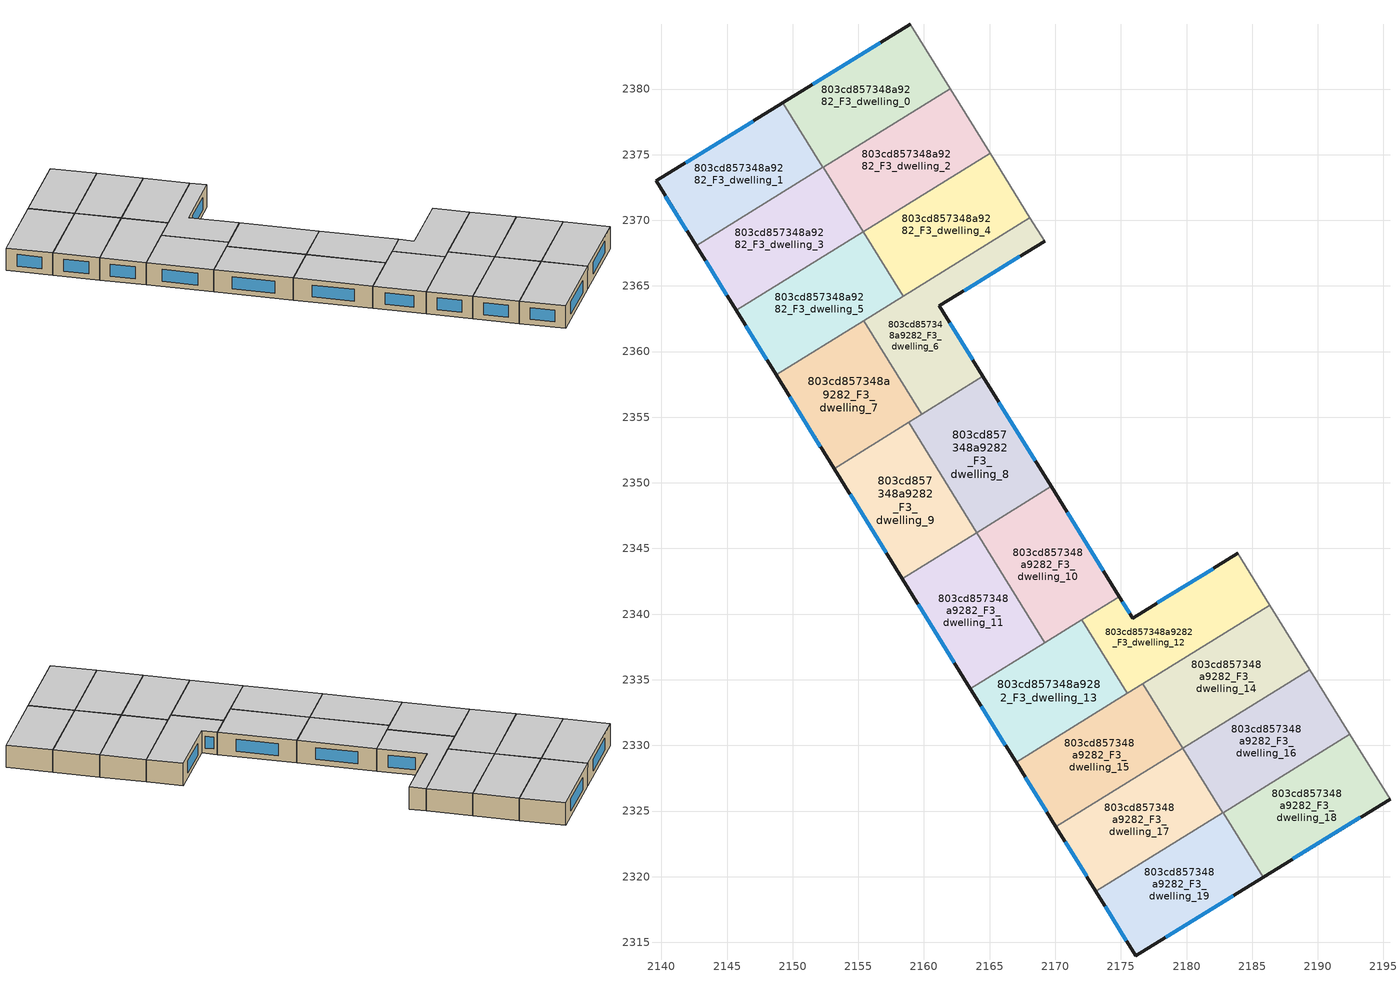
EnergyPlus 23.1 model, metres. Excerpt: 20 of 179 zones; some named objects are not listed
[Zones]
803cd857348a9282_F3_dwelling_0
 floor to 803cd857348a9282_F2_dwelling_0 (EU_floor_Construction): 2158.96,2384.92 2161.99,2380.03 2152.29,2374.03 2149.24,2378.95 z9
 wall outside (EU_wall_Construction): 2158.96,2384.92 2149.24,2378.95 z9:12
 wall adiabatic (EU_wall_Construction): 2161.99,2380.03 2158.96,2384.92 z9:12
 wall to 803cd857348a9282_F3_dwelling_1 (EU_wall_Construction): 2149.24,2378.95 2152.29,2374.03 z9:12
 wall to 803cd857348a9282_F3_dwelling_2 (EU_wall_Construction): 2152.32,2374.04 2161.99,2380.03 z9:12
 wall to 803cd857348a9282_F3_dwelling_3 (EU_wall_Construction): 2152.29,2374.03 2152.32,2374.04 z9:12
 window (EU_Window_Construction): 2156.68,2383.52 2151.53,2380.35 z9.7:11.3
 ceiling to 803cd857348a9282_F4_dwelling_0 (EU_floor_Construction): 2161.99,2380.03 2158.96,2384.92 2149.24,2378.95 2152.29,2374.03 z12
803cd857348a9282_F3_dwelling_1
 floor to 803cd857348a9282_F2_dwelling_1 (EU_floor_Construction): 2149.24,2378.95 2152.29,2374.03 2142.65,2368.06 2139.59,2373 z9
 wall outside (EU_wall_Construction): 2149.24,2378.95 2139.59,2373 2142.65,2368.06 z9:12
 wall to 803cd857348a9282_F3_dwelling_3 (EU_wall_Construction): 2142.65,2368.06 2152.29,2374.03 z9:12
 window (EU_Window_Construction): 2146.98,2377.55 2141.85,2374.4 / 2140.31,2371.84 2141.93,2369.22 z9.7:11.3
 ceiling to 803cd857348a9282_F4_dwelling_1 (EU_floor_Construction): 2152.29,2374.03 2149.24,2378.95 2139.59,2373 2142.65,2368.06 z12
803cd857348a9282_F3_dwelling_10
 floor to 803cd857348a9282_F2_dwelling_10 (EU_floor_Construction): 2169.69,2349.72 2174.88,2341.34 2169.21,2337.83 2164.02,2346.21 z9
 wall outside (EU_wall_Construction): 2174.88,2341.34 2169.69,2349.72 z9:12
 wall to 803cd857348a9282_F3_dwelling_11 (EU_wall_Construction): 2164.02,2346.21 2169.21,2337.83 z9:12
 wall to 803cd857348a9282_F3_dwelling_12 (EU_wall_Construction): 2172.03,2339.57 2174.88,2341.34 z9:12
 wall to 803cd857348a9282_F3_dwelling_8 (EU_wall_Construction): 2169.69,2349.72 2164.02,2346.21 z9:12
 wall to 803cd857348a9282_F3_dwelling_13 (EU_wall_Construction): 2169.21,2337.83 2172.03,2339.57 z9:12
 window (EU_Window_Construction): 2173.66,2343.31 2170.91,2347.75 z9.7:11.3
 ceiling to 803cd857348a9282_F4_dwelling_10 (EU_floor_Construction): 2174.88,2341.34 2169.69,2349.72 2164.02,2346.21 2169.21,2337.83 z12
803cd857348a9282_F3_dwelling_11
 floor to 803cd857348a9282_F2_dwelling_11 (EU_floor_Construction): 2164.02,2346.21 2169.21,2337.83 2163.54,2334.32 2158.35,2342.7 z9
 wall outside (EU_wall_Construction): 2158.35,2342.7 2163.54,2334.32 z9:12
 wall to 803cd857348a9282_F3_dwelling_9 (EU_wall_Construction): 2164.02,2346.21 2158.35,2342.7 z9:12
 wall to 803cd857348a9282_F3_dwelling_13 (EU_wall_Construction): 2163.54,2334.32 2169.21,2337.83 z9:12
 window (EU_Window_Construction): 2159.57,2340.73 2162.32,2336.28 z9.7:11.3
 ceiling to 803cd857348a9282_F4_dwelling_11 (EU_floor_Construction): 2169.21,2337.83 2164.02,2346.21 2158.35,2342.7 2163.54,2334.32 z12
803cd857348a9282_F3_dwelling_12
 floor to 803cd857348a9282_F2_dwelling_12 (EU_floor_Construction): 2183.92,2344.62 2186.35,2340.69 2175.5,2333.96 2172.03,2339.57 2174.88,2341.34 2175.9,2339.69 z9
 wall outside (EU_wall_Construction): 2183.92,2344.62 2175.9,2339.69 2174.88,2341.34 z9:12
 wall adiabatic (EU_wall_Construction): 2186.35,2340.69 2183.92,2344.62 z9:12
 wall to 803cd857348a9282_F3_dwelling_13 (EU_wall_Construction): 2172.03,2339.57 2175.5,2333.96 z9:12
 wall to 803cd857348a9282_F3_dwelling_14 (EU_wall_Construction): 2176.68,2334.7 2186.35,2340.69 z9:12
 wall to 803cd857348a9282_F3_dwelling_15 (EU_wall_Construction): 2175.5,2333.96 2176.68,2334.7 z9:12
 window (EU_Window_Construction): 2182.03,2343.46 2177.78,2340.85 / 2175.66,2340.08 2175.12,2340.95 z9.7:11.3
 ceiling to 803cd857348a9282_F4_dwelling_12 (EU_floor_Construction): 2186.35,2340.69 2183.92,2344.62 2175.9,2339.69 2174.88,2341.34 2172.03,2339.57 2175.5,2333.96 z12
803cd857348a9282_F3_dwelling_13
 floor to 803cd857348a9282_F2_dwelling_13 (EU_floor_Construction): 2172.03,2339.57 2175.5,2333.96 2167.01,2328.71 2163.54,2334.32 z9
 wall outside (EU_wall_Construction): 2163.54,2334.32 2167.01,2328.71 z9:12
 wall to 803cd857348a9282_F3_dwelling_15 (EU_wall_Construction): 2167.01,2328.71 2175.5,2333.96 z9:12
 window (EU_Window_Construction): 2164.36,2333 2166.2,2330.03 z9.7:11.3
 ceiling to 803cd857348a9282_F4_dwelling_13 (EU_floor_Construction): 2175.5,2333.96 2172.03,2339.57 2163.54,2334.32 2167.01,2328.71 z12
803cd857348a9282_F3_dwelling_14
 floor to 803cd857348a9282_F2_dwelling_14 (EU_floor_Construction): 2186.35,2340.69 2189.4,2335.77 2179.73,2329.78 2176.68,2334.7 z9
 wall to 803cd857348a9282_F3_dwelling_15 (EU_wall_Construction): 2176.68,2334.7 2179.73,2329.78 z9:12
 wall adiabatic (EU_wall_Construction): 2189.4,2335.77 2186.35,2340.69 z9:12
 wall to 803cd857348a9282_F3_dwelling_16 (EU_wall_Construction): 2179.73,2329.78 2189.4,2335.77 z9:12
 ceiling to 803cd857348a9282_F4_dwelling_14 (EU_floor_Construction): 2189.4,2335.77 2186.35,2340.69 2176.68,2334.7 2179.73,2329.78 z12
803cd857348a9282_F3_dwelling_15
 floor to 803cd857348a9282_F2_dwelling_15 (EU_floor_Construction): 2176.68,2334.7 2179.73,2329.78 2170.06,2323.79 2167.01,2328.71 z9
 wall outside (EU_wall_Construction): 2167.01,2328.71 2170.06,2323.79 z9:12
 wall to 803cd857348a9282_F3_dwelling_17 (EU_wall_Construction): 2170.06,2323.79 2179.73,2329.78 z9:12
 window (EU_Window_Construction): 2167.73,2327.56 2169.34,2324.95 z9.7:11.3
 ceiling to 803cd857348a9282_F4_dwelling_15 (EU_floor_Construction): 2179.73,2329.78 2176.68,2334.7 2167.01,2328.71 2170.06,2323.79 z12
803cd857348a9282_F3_dwelling_16
 floor to 803cd857348a9282_F2_dwelling_16 (EU_floor_Construction): 2189.4,2335.77 2192.44,2330.85 2182.77,2324.86 2179.72,2329.78 z9
 wall to 803cd857348a9282_F3_dwelling_17 (EU_wall_Construction): 2179.72,2329.78 2182.77,2324.86 z9:12
 wall adiabatic (EU_wall_Construction): 2192.44,2330.85 2189.4,2335.77 z9:12
 wall to 803cd857348a9282_F3_dwelling_18 (EU_wall_Construction): 2182.8,2324.88 2192.44,2330.85 z9:12
 wall to 803cd857348a9282_F3_dwelling_19 (EU_wall_Construction): 2182.77,2324.86 2182.8,2324.88 z9:12
 ceiling to 803cd857348a9282_F4_dwelling_16 (EU_floor_Construction): 2192.44,2330.85 2189.4,2335.77 2179.72,2329.78 2182.77,2324.86 z12
803cd857348a9282_F3_dwelling_17
 floor to 803cd857348a9282_F2_dwelling_17 (EU_floor_Construction): 2179.72,2329.78 2182.77,2324.86 2173.1,2318.88 2170.06,2323.79 z9
 wall outside (EU_wall_Construction): 2170.06,2323.79 2173.1,2318.88 z9:12
 wall to 803cd857348a9282_F3_dwelling_19 (EU_wall_Construction): 2173.1,2318.88 2182.77,2324.86 z9:12
 window (EU_Window_Construction): 2170.77,2322.64 2172.39,2320.03 z9.7:11.3
 ceiling to 803cd857348a9282_F4_dwelling_17 (EU_floor_Construction): 2182.77,2324.86 2179.72,2329.78 2170.06,2323.79 2173.1,2318.88 z12
803cd857348a9282_F3_dwelling_18
 floor to 803cd857348a9282_F2_dwelling_18 (EU_floor_Construction): 2192.44,2330.85 2195.5,2325.91 2185.84,2319.96 2182.8,2324.88 z9
 wall outside (EU_wall_Construction): 2185.84,2319.96 2195.5,2325.91 z9:12
 wall to 803cd857348a9282_F3_dwelling_19 (EU_wall_Construction): 2182.8,2324.88 2185.84,2319.96 z9:12
 wall adiabatic (EU_wall_Construction): 2195.5,2325.91 2192.44,2330.85 z9:12
 window (EU_Window_Construction): 2188.11,2321.36 2193.23,2324.51 z9.7:11.3
 ceiling to 803cd857348a9282_F4_dwelling_18 (EU_floor_Construction): 2195.5,2325.91 2192.44,2330.85 2182.8,2324.88 2185.84,2319.96 z12
803cd857348a9282_F3_dwelling_19
 floor to 803cd857348a9282_F2_dwelling_19 (EU_floor_Construction): 2182.8,2324.88 2185.84,2319.96 2176.13,2313.99 2173.1,2318.88 z9
 wall outside (EU_wall_Construction): 2173.1,2318.88 2176.13,2313.99 2185.84,2319.96 z9:12
 window (EU_Window_Construction): 2178.41,2315.39 2183.56,2318.56 / 2173.81,2317.73 2175.42,2315.13 z9.7:11.3
 ceiling to 803cd857348a9282_F4_dwelling_19 (EU_floor_Construction): 2185.84,2319.96 2182.8,2324.88 2173.1,2318.88 2176.13,2313.99 z12
803cd857348a9282_F3_dwelling_2
 floor to 803cd857348a9282_F2_dwelling_2 (EU_floor_Construction): 2161.99,2380.03 2165.03,2375.11 2155.36,2369.13 2152.32,2374.04 z9
 wall adiabatic (EU_wall_Construction): 2165.03,2375.11 2161.99,2380.03 z9:12
 wall to 803cd857348a9282_F3_dwelling_4 (EU_wall_Construction): 2155.36,2369.13 2165.03,2375.11 z9:12
 wall to 803cd857348a9282_F3_dwelling_3 (EU_wall_Construction): 2152.32,2374.04 2155.36,2369.13 z9:12
 ceiling to 803cd857348a9282_F4_dwelling_2 (EU_floor_Construction): 2165.03,2375.11 2161.99,2380.03 2152.32,2374.04 2155.36,2369.13 z12
803cd857348a9282_F3_dwelling_3
 floor to 803cd857348a9282_F2_dwelling_3 (EU_floor_Construction): 2152.32,2374.04 2155.36,2369.13 2145.69,2363.14 2142.65,2368.06 z9
 wall outside (EU_wall_Construction): 2142.65,2368.06 2145.69,2363.14 z9:12
 wall to 803cd857348a9282_F3_dwelling_5 (EU_wall_Construction): 2145.69,2363.14 2155.36,2369.13 z9:12
 window (EU_Window_Construction): 2143.36,2366.9 2144.98,2364.29 z9.7:11.3
 ceiling to 803cd857348a9282_F4_dwelling_3 (EU_floor_Construction): 2155.36,2369.13 2152.32,2374.04 2142.65,2368.06 2145.69,2363.14 z12
803cd857348a9282_F3_dwelling_4
 floor to 803cd857348a9282_F2_dwelling_4 (EU_floor_Construction): 2165.03,2375.11 2168.08,2370.2 2158.41,2364.21 2155.36,2369.13 z9
 wall adiabatic (EU_wall_Construction): 2168.08,2370.2 2165.03,2375.11 z9:12
 wall to 803cd857348a9282_F3_dwelling_5 (EU_wall_Construction): 2155.36,2369.13 2158.41,2364.21 z9:12
 wall to 803cd857348a9282_F3_dwelling_6 (EU_wall_Construction): 2158.41,2364.21 2168.08,2370.2 z9:12
 ceiling to 803cd857348a9282_F4_dwelling_4 (EU_floor_Construction): 2168.08,2370.2 2165.03,2375.11 2155.36,2369.13 2158.41,2364.21 z12
803cd857348a9282_F3_dwelling_5
 floor to 803cd857348a9282_F2_dwelling_5 (EU_floor_Construction): 2155.36,2369.13 2158.41,2364.21 2148.74,2358.22 2145.69,2363.14 z9
 wall outside (EU_wall_Construction): 2145.69,2363.14 2148.74,2358.22 z9:12
 wall to 803cd857348a9282_F3_dwelling_7 (EU_wall_Construction): 2148.74,2358.22 2155.41,2362.35 z9:12
 wall to 803cd857348a9282_F3_dwelling_6 (EU_wall_Construction): 2155.41,2362.35 2158.41,2364.21 z9:12
 window (EU_Window_Construction): 2146.41,2361.99 2148.02,2359.38 z9.7:11.3
 ceiling to 803cd857348a9282_F4_dwelling_5 (EU_floor_Construction): 2158.41,2364.21 2155.36,2369.13 2145.69,2363.14 2148.74,2358.22 z12
803cd857348a9282_F3_dwelling_6
 floor to 803cd857348a9282_F2_dwelling_6 (EU_floor_Construction): 2168.08,2370.2 2169.19,2368.4 2161.17,2363.47 2164.49,2358.11 2159.82,2355.22 2155.41,2362.35 z9
 wall outside (EU_wall_Construction): 2164.49,2358.11 2161.17,2363.47 2169.19,2368.4 z9:12
 wall to 803cd857348a9282_F3_dwelling_7 (EU_wall_Construction): 2155.41,2362.35 2159.82,2355.22 z9:12
 wall adiabatic (EU_wall_Construction): 2169.19,2368.4 2168.08,2370.2 z9:12
 wall to 803cd857348a9282_F3_dwelling_8 (EU_wall_Construction): 2159.82,2355.22 2164.49,2358.11 z9:12
 window (EU_Window_Construction): 2163.05,2364.63 2167.31,2367.24 / 2163.71,2359.37 2161.95,2362.21 z9.7:11.3
 ceiling to 803cd857348a9282_F4_dwelling_6 (EU_floor_Construction): 2164.49,2358.11 2161.17,2363.47 2169.19,2368.4 2168.08,2370.2 2155.41,2362.35 2159.82,2355.22 z12
803cd857348a9282_F3_dwelling_7
 floor to 803cd857348a9282_F2_dwelling_7 (EU_floor_Construction): 2155.41,2362.35 2159.82,2355.22 2153.15,2351.09 2148.74,2358.22 z9
 wall outside (EU_wall_Construction): 2148.74,2358.22 2153.15,2351.09 z9:12
 wall to 803cd857348a9282_F3_dwelling_9 (EU_wall_Construction): 2153.15,2351.09 2158.82,2354.6 z9:12
 wall to 803cd857348a9282_F3_dwelling_8 (EU_wall_Construction): 2158.82,2354.6 2159.82,2355.22 z9:12
 window (EU_Window_Construction): 2149.77,2356.55 2152.12,2352.77 z9.7:11.3
 ceiling to 803cd857348a9282_F4_dwelling_7 (EU_floor_Construction): 2159.82,2355.22 2155.41,2362.35 2148.74,2358.22 2153.15,2351.09 z12
803cd857348a9282_F3_dwelling_8
 floor to 803cd857348a9282_F2_dwelling_8 (EU_floor_Construction): 2164.49,2358.11 2169.69,2349.72 2164.02,2346.21 2158.82,2354.6 z9
 wall outside (EU_wall_Construction): 2169.69,2349.72 2164.49,2358.11 z9:12
 wall to 803cd857348a9282_F3_dwelling_9 (EU_wall_Construction): 2158.82,2354.6 2164.02,2346.21 z9:12
 window (EU_Window_Construction): 2168.47,2351.69 2165.71,2356.14 z9.7:11.3
 ceiling to 803cd857348a9282_F4_dwelling_8 (EU_floor_Construction): 2169.69,2349.72 2164.49,2358.11 2158.82,2354.6 2164.02,2346.21 z12
803cd857348a9282_F3_dwelling_9
 floor to 803cd857348a9282_F2_dwelling_9 (EU_floor_Construction): 2158.82,2354.6 2164.02,2346.21 2158.35,2342.7 2153.15,2351.09 z9
 wall outside (EU_wall_Construction): 2153.15,2351.09 2158.35,2342.7 z9:12
 window (EU_Window_Construction): 2154.37,2349.12 2157.13,2344.67 z9.7:11.3
 ceiling to 803cd857348a9282_F4_dwelling_9 (EU_floor_Construction): 2164.02,2346.21 2158.82,2354.6 2153.15,2351.09 2158.35,2342.7 z12
[Building]
EU S2 Campaign: North Axis=0; Terrain=City; Solar Distribution=FullExterior
[Site:Location]
Budapest.Ferenc.Liszt.Intl.AP: Latitude=47.437; Longitude=19.256; Time Zone=1; Elevation=185
[SizingPeriod:WeatherFileDays]
AnnualSizingPeriod: Begin Month=1; Begin Day of Month=1; End Month=12; End Day of Month=31; Day of Week for Start Day=Monday; Use Weather File Daylight Saving Period=No; Use Weather File Rain and Snow Indicators=No
[MATERIAL]
EU_InternalMass_Material: Roughness=MediumRough; Thickness=0.1; Conductivity=1; Density=1800; Specific Heat=900; Thermal Absorptance=0.9; Solar Absorptance=0.7; Visible Absorptance=0.7
[MATERIAL:NOMASS] Roughness=MediumRough; Thermal Absorptance=0.9; Solar Absorptance=0.7; Visible Absorptance=0.7
Name | Thermal Resistance
EU_wall_NoMass | 0.832559
EU_floor_NoMass | 0.872794
[WINDOWMATERIAL:SIMPLEGLAZINGSYSTEM]
EU_Window_SimpleGlazing: UFactor=2.79869; Solar Heat Gain Coefficient=0.75; Visible Transmittance=0.75
[CONSTRUCTION]
EU_wall_Construction: EU_wall_NoMass
EU_floor_Construction: EU_floor_NoMass
EU_Window_Construction: EU_Window_SimpleGlazing
EU_InternalMass_Construction: EU_InternalMass_Material
[ZONE] Type=1; Multiplier=1; Ceiling Height=autocalculate; Floor Area=autocalculate; Part of Total Floor Area=Yes
Name | Volume
803cd857348a9282_F3_dwelling_0 | 197.353
803cd857348a9282_F3_dwelling_1 | 197.357
803cd857348a9282_F3_dwelling_10 | 197.372
803cd857348a9282_F3_dwelling_11 | 197.329
803cd857348a9282_F3_dwelling_12 | 197.355
803cd857348a9282_F3_dwelling_13 | 197.344
803cd857348a9282_F3_dwelling_14; 803cd857348a9282_F3_dwelling_2 | 197.336
803cd857348a9282_F3_dwelling_15 | 197.333
803cd857348a9282_F3_dwelling_16 | 197.364
803cd857348a9282_F3_dwelling_17; 803cd857348a9282_F3_dwelling_8 | 197.365
803cd857348a9282_F3_dwelling_18 | 197.339
803cd857348a9282_F3_dwelling_19; 803cd857348a9282_F3_dwelling_7 | 197.354
803cd857348a9282_F3_dwelling_3 | 197.318
803cd857348a9282_F3_dwelling_4; 803cd857348a9282_F3_dwelling_5 | 197.348
803cd857348a9282_F3_dwelling_6 | 197.342
803cd857348a9282_F3_dwelling_9 | 197.322
[INTERNALMASS] Construction=EU_InternalMass_Construction
Name | Zone or ZoneList | Surface Area
803cd857348a9282_F3_dwelling_0_EU_InternalMass | 803cd857348a9282_F3_dwelling_0 | 65.7836
803cd857348a9282_F3_dwelling_1_EU_InternalMass | 803cd857348a9282_F3_dwelling_1 | 65.7851
803cd857348a9282_F3_dwelling_2_EU_InternalMass | 803cd857348a9282_F3_dwelling_2 | 65.7787
803cd857348a9282_F3_dwelling_3_EU_InternalMass | 803cd857348a9282_F3_dwelling_3 | 65.7709
803cd857348a9282_F3_dwelling_4_EU_InternalMass | 803cd857348a9282_F3_dwelling_4 | 65.7838
803cd857348a9282_F3_dwelling_5_EU_InternalMass | 803cd857348a9282_F3_dwelling_5 | 65.7813
803cd857348a9282_F3_dwelling_6_EU_InternalMass | 803cd857348a9282_F3_dwelling_6 | 65.7794
803cd857348a9282_F3_dwelling_7_EU_InternalMass | 803cd857348a9282_F3_dwelling_7 | 65.7839
803cd857348a9282_F3_dwelling_8_EU_InternalMass | 803cd857348a9282_F3_dwelling_8 | 65.7864
803cd857348a9282_F3_dwelling_9_EU_InternalMass | 803cd857348a9282_F3_dwelling_9 | 65.7741
803cd857348a9282_F3_dwelling_10_EU_InternalMass | 803cd857348a9282_F3_dwelling_10 | 65.7834
803cd857348a9282_F3_dwelling_11_EU_InternalMass | 803cd857348a9282_F3_dwelling_11 | 65.7769
803cd857348a9282_F3_dwelling_12_EU_InternalMass | 803cd857348a9282_F3_dwelling_12 | 65.786
803cd857348a9282_F3_dwelling_13_EU_InternalMass | 803cd857348a9282_F3_dwelling_13 | 65.7796
803cd857348a9282_F3_dwelling_14_EU_InternalMass | 803cd857348a9282_F3_dwelling_14 | 65.7787
803cd857348a9282_F3_dwelling_15_EU_InternalMass | 803cd857348a9282_F3_dwelling_15 | 65.7773
803cd857348a9282_F3_dwelling_16_EU_InternalMass | 803cd857348a9282_F3_dwelling_16 | 65.7892
803cd857348a9282_F3_dwelling_17_EU_InternalMass | 803cd857348a9282_F3_dwelling_17 | 65.7868
803cd857348a9282_F3_dwelling_18_EU_InternalMass | 803cd857348a9282_F3_dwelling_18 | 65.7796
803cd857348a9282_F3_dwelling_19_EU_InternalMass | 803cd857348a9282_F3_dwelling_19 | 65.7836
[OTHEREQUIPMENT] Fuel Type=Electricity; Design Level Calculation Method=Watts/Area; Power per Zone Floor Area=1; Fraction Latent=0; Fraction Radiant=0; Fraction Lost=0; Carbon Dioxide Generation Rate=0; EndUse Subcategory=EU_Step8_InternalGains
Name | Zone or ZoneList or Space or SpaceList | Schedule
EU_Step8_InternalGain_803cd857348a9282_F3_dwelling_0_f000 | 803cd857348a9282_F3_dwelling_0 | EU_Step8_GainSchedule_803cd857348a9282_F3_dwelling_0_f000
EU_Step8_InternalGain_803cd857348a9282_F3_dwelling_1_f000 | 803cd857348a9282_F3_dwelling_1 | EU_Step8_GainSchedule_803cd857348a9282_F3_dwelling_1_f000
EU_Step8_InternalGain_803cd857348a9282_F3_dwelling_2_f000 | 803cd857348a9282_F3_dwelling_2 | EU_Step8_GainSchedule_803cd857348a9282_F3_dwelling_2_f000
EU_Step8_InternalGain_803cd857348a9282_F3_dwelling_3_f000 | 803cd857348a9282_F3_dwelling_3 | EU_Step8_GainSchedule_803cd857348a9282_F3_dwelling_3_f000
EU_Step8_InternalGain_803cd857348a9282_F3_dwelling_4_f000 | 803cd857348a9282_F3_dwelling_4 | EU_Step8_GainSchedule_803cd857348a9282_F3_dwelling_4_f000
EU_Step8_InternalGain_803cd857348a9282_F3_dwelling_5_f000 | 803cd857348a9282_F3_dwelling_5 | EU_Step8_GainSchedule_803cd857348a9282_F3_dwelling_5_f000
EU_Step8_InternalGain_803cd857348a9282_F3_dwelling_6_f000 | 803cd857348a9282_F3_dwelling_6 | EU_Step8_GainSchedule_803cd857348a9282_F3_dwelling_6_f000
EU_Step8_InternalGain_803cd857348a9282_F3_dwelling_7_f000 | 803cd857348a9282_F3_dwelling_7 | EU_Step8_GainSchedule_803cd857348a9282_F3_dwelling_7_f000
EU_Step8_InternalGain_803cd857348a9282_F3_dwelling_8_f000 | 803cd857348a9282_F3_dwelling_8 | EU_Step8_GainSchedule_803cd857348a9282_F3_dwelling_8_f000
EU_Step8_InternalGain_803cd857348a9282_F3_dwelling_9_f000 | 803cd857348a9282_F3_dwelling_9 | EU_Step8_GainSchedule_803cd857348a9282_F3_dwelling_9_f000
EU_Step8_InternalGain_803cd857348a9282_F3_dwelling_10_f000 | 803cd857348a9282_F3_dwelling_10 | EU_Step8_GainSchedule_803cd857348a9282_F3_dwelling_10_f000
EU_Step8_InternalGain_803cd857348a9282_F3_dwelling_11_f000 | 803cd857348a9282_F3_dwelling_11 | EU_Step8_GainSchedule_803cd857348a9282_F3_dwelling_11_f000
EU_Step8_InternalGain_803cd857348a9282_F3_dwelling_12_f000 | 803cd857348a9282_F3_dwelling_12 | EU_Step8_GainSchedule_803cd857348a9282_F3_dwelling_12_f000
EU_Step8_InternalGain_803cd857348a9282_F3_dwelling_13_f000 | 803cd857348a9282_F3_dwelling_13 | EU_Step8_GainSchedule_803cd857348a9282_F3_dwelling_13_f000
EU_Step8_InternalGain_803cd857348a9282_F3_dwelling_14_f000 | 803cd857348a9282_F3_dwelling_14 | EU_Step8_GainSchedule_803cd857348a9282_F3_dwelling_14_f000
EU_Step8_InternalGain_803cd857348a9282_F3_dwelling_15_f000 | 803cd857348a9282_F3_dwelling_15 | EU_Step8_GainSchedule_803cd857348a9282_F3_dwelling_15_f000
EU_Step8_InternalGain_803cd857348a9282_F3_dwelling_16_f000 | 803cd857348a9282_F3_dwelling_16 | EU_Step8_GainSchedule_803cd857348a9282_F3_dwelling_16_f000
EU_Step8_InternalGain_803cd857348a9282_F3_dwelling_17_f000 | 803cd857348a9282_F3_dwelling_17 | EU_Step8_GainSchedule_803cd857348a9282_F3_dwelling_17_f000
EU_Step8_InternalGain_803cd857348a9282_F3_dwelling_18_f000 | 803cd857348a9282_F3_dwelling_18 | EU_Step8_GainSchedule_803cd857348a9282_F3_dwelling_18_f000
EU_Step8_InternalGain_803cd857348a9282_F3_dwelling_19_f000 | 803cd857348a9282_F3_dwelling_19 | EU_Step8_GainSchedule_803cd857348a9282_F3_dwelling_19_f000
[ZONEVENTILATION:DESIGNFLOWRATE] Schedule=EU_AlwaysOn; Design Flow Rate Calculation Method=AirChanges/Hour; Air Changes per Hour=0.475469; Ventilation Type=Natural; Fan Pressure Rise=0; Fan Total Efficiency=1; Constant Term Coefficient=1; Temperature Term Coefficient=0; Velocity Term Coefficient=0; Velocity Squared Term Coefficient=0; Minimum Indoor Temperature=-100; Maximum Indoor Temperature=100; Delta Temperature=-100; Minimum Outdoor Temperature=-100; Maximum Outdoor Temperature=100; Maximum Wind Speed=40
Name | Zone or ZoneList or Space or SpaceList
EU_ConstantAir_803cd857348a9282_F3_dwelling_0 | 803cd857348a9282_F3_dwelling_0
EU_ConstantAir_803cd857348a9282_F3_dwelling_1 | 803cd857348a9282_F3_dwelling_1
EU_ConstantAir_803cd857348a9282_F3_dwelling_2 | 803cd857348a9282_F3_dwelling_2
EU_ConstantAir_803cd857348a9282_F3_dwelling_3 | 803cd857348a9282_F3_dwelling_3
EU_ConstantAir_803cd857348a9282_F3_dwelling_4 | 803cd857348a9282_F3_dwelling_4
EU_ConstantAir_803cd857348a9282_F3_dwelling_5 | 803cd857348a9282_F3_dwelling_5
EU_ConstantAir_803cd857348a9282_F3_dwelling_6 | 803cd857348a9282_F3_dwelling_6
EU_ConstantAir_803cd857348a9282_F3_dwelling_7 | 803cd857348a9282_F3_dwelling_7
EU_ConstantAir_803cd857348a9282_F3_dwelling_8 | 803cd857348a9282_F3_dwelling_8
EU_ConstantAir_803cd857348a9282_F3_dwelling_9 | 803cd857348a9282_F3_dwelling_9
EU_ConstantAir_803cd857348a9282_F3_dwelling_10 | 803cd857348a9282_F3_dwelling_10
EU_ConstantAir_803cd857348a9282_F3_dwelling_11 | 803cd857348a9282_F3_dwelling_11
EU_ConstantAir_803cd857348a9282_F3_dwelling_12 | 803cd857348a9282_F3_dwelling_12
EU_ConstantAir_803cd857348a9282_F3_dwelling_13 | 803cd857348a9282_F3_dwelling_13
EU_ConstantAir_803cd857348a9282_F3_dwelling_14 | 803cd857348a9282_F3_dwelling_14
EU_ConstantAir_803cd857348a9282_F3_dwelling_15 | 803cd857348a9282_F3_dwelling_15
EU_ConstantAir_803cd857348a9282_F3_dwelling_16 | 803cd857348a9282_F3_dwelling_16
EU_ConstantAir_803cd857348a9282_F3_dwelling_17 | 803cd857348a9282_F3_dwelling_17
EU_ConstantAir_803cd857348a9282_F3_dwelling_18 | 803cd857348a9282_F3_dwelling_18
EU_ConstantAir_803cd857348a9282_F3_dwelling_19 | 803cd857348a9282_F3_dwelling_19
[HVACTEMPLATE:ZONE:IDEALLOADSAIRSYSTEM] System Availability Schedule=EU_AlwaysOn; Maximum Heating Supply Air Temperature=50; Minimum Cooling Supply Air Temperature=13; Maximum Heating Supply Air Humidity Ratio=0.0156; Minimum Cooling Supply Air Humidity Ratio=0.0077; Heating Limit=NoLimit; Cooling Limit=NoLimit; Heating Availability Schedule=EU_AlwaysOn; Cooling Availability Schedule=EU_CoolingOff; Dehumidification Control Type=ConstantSensibleHeatRatio; Cooling Sensible Heat Ratio=0.7; Dehumidification Setpoint=60; Humidification Control Type=None; Humidification Setpoint=30; Outdoor Air Method=None; Outdoor Air Flow Rate per Person=0.00944; Outdoor Air Flow Rate per Zone Floor Area=0; Outdoor Air Flow Rate per Zone=0; Demand Controlled Ventilation Type=None; Outdoor Air Economizer Type=NoEconomizer; Heat Recovery Type=None; Sensible Heat Recovery Effectiveness=0.7; Latent Heat Recovery Effectiveness=0.65
Name | Template Thermostat
803cd857348a9282_F3_dwelling_0 | EU_HeatOnly_803cd857348a9282_F3_dwelling_0
803cd857348a9282_F3_dwelling_1 | EU_HeatOnly_803cd857348a9282_F3_dwelling_1
803cd857348a9282_F3_dwelling_2 | EU_HeatOnly_803cd857348a9282_F3_dwelling_2
803cd857348a9282_F3_dwelling_3 | EU_HeatOnly_803cd857348a9282_F3_dwelling_3
803cd857348a9282_F3_dwelling_4 | EU_HeatOnly_803cd857348a9282_F3_dwelling_4
803cd857348a9282_F3_dwelling_5 | EU_HeatOnly_803cd857348a9282_F3_dwelling_5
803cd857348a9282_F3_dwelling_6 | EU_HeatOnly_803cd857348a9282_F3_dwelling_6
803cd857348a9282_F3_dwelling_7 | EU_HeatOnly_803cd857348a9282_F3_dwelling_7
803cd857348a9282_F3_dwelling_8 | EU_HeatOnly_803cd857348a9282_F3_dwelling_8
803cd857348a9282_F3_dwelling_9 | EU_HeatOnly_803cd857348a9282_F3_dwelling_9
803cd857348a9282_F3_dwelling_10 | EU_HeatOnly_803cd857348a9282_F3_dwelling_10
803cd857348a9282_F3_dwelling_11 | EU_HeatOnly_803cd857348a9282_F3_dwelling_11
803cd857348a9282_F3_dwelling_12 | EU_HeatOnly_803cd857348a9282_F3_dwelling_12
803cd857348a9282_F3_dwelling_13 | EU_HeatOnly_803cd857348a9282_F3_dwelling_13
803cd857348a9282_F3_dwelling_14 | EU_HeatOnly_803cd857348a9282_F3_dwelling_14
803cd857348a9282_F3_dwelling_15 | EU_HeatOnly_803cd857348a9282_F3_dwelling_15
803cd857348a9282_F3_dwelling_16 | EU_HeatOnly_803cd857348a9282_F3_dwelling_16
803cd857348a9282_F3_dwelling_17 | EU_HeatOnly_803cd857348a9282_F3_dwelling_17
803cd857348a9282_F3_dwelling_18 | EU_HeatOnly_803cd857348a9282_F3_dwelling_18
803cd857348a9282_F3_dwelling_19 | EU_HeatOnly_803cd857348a9282_F3_dwelling_19
[SIZING:ZONE] Zone Cooling Design Supply Air Temperature Input Method=SupplyAirTemperature; Zone Cooling Design Supply Air Temperature=13; Zone Heating Design Supply Air Temperature Input Method=SupplyAirTemperature; Zone Heating Design Supply Air Temperature=50; Zone Cooling Design Supply Air Humidity Ratio=0.008; Zone Heating Design Supply Air Humidity Ratio=0.008; Cooling Design Air Flow Method=DesignDay; Cooling Design Air Flow Rate=0; Cooling Minimum Air Flow per Zone Floor Area=0.000762; Cooling Minimum Air Flow=0; Cooling Minimum Air Flow Fraction=0.2; Heating Design Air Flow Method=DesignDay; Heating Design Air Flow Rate=0; Heating Maximum Air Flow per Zone Floor Area=0.002032; Heating Maximum Air Flow=0.141576; Heating Maximum Air Flow Fraction=0.3; Account for Dedicated Outdoor Air System=No; Dedicated Outdoor Air System Control Strategy=NeutralSupplyAir; Dedicated Outdoor Air Low Setpoint Temperature for Design=autosize; Dedicated Outdoor Air High Setpoint Temperature for Design=autosize; Zone Load Sizing Method=Sensible Load Only No Latent Load; Zone Latent Cooling Design Supply Air Humidity Ratio Input Method=HumidityRatioDifference; Zone Cooling Design Supply Air Humidity Ratio Difference=0.005; Zone Latent Heating Design Supply Air Humidity Ratio Input Method=HumidityRatioDifference; Zone Humidification Design Supply Air Humidity Ratio Difference=0.005
803cd857348a9282_F3_dwelling_0; 803cd857348a9282_F3_dwelling_1; 803cd857348a9282_F3_dwelling_2; 803cd857348a9282_F3_dwelling_3; 803cd857348a9282_F3_dwelling_4; 803cd857348a9282_F3_dwelling_5; 803cd857348a9282_F3_dwelling_6; 803cd857348a9282_F3_dwelling_7; 803cd857348a9282_F3_dwelling_8; 803cd857348a9282_F3_dwelling_9; 803cd857348a9282_F3_dwelling_10; 803cd857348a9282_F3_dwelling_11; 803cd857348a9282_F3_dwelling_12; 803cd857348a9282_F3_dwelling_13; 803cd857348a9282_F3_dwelling_14; 803cd857348a9282_F3_dwelling_15; 803cd857348a9282_F3_dwelling_16; 803cd857348a9282_F3_dwelling_17; 803cd857348a9282_F3_dwelling_18; 803cd857348a9282_F3_dwelling_19
[SCHEDULE:CONSTANT]
Name | Hourly Value
EU_AlwaysOn | 1
EU_CoolingOff | 0
[SCHEDULE:FILE] Column Number=1; Rows to Skip at Top=0; Number of Hours of Data=8760; Column Separator=Comma; Interpolate to Timestep=No; Minutes per Item=60; Adjust Schedule for Daylight Savings=Yes
Name | File
EU_Step8_GainSchedule_803cd857348a9282_F3_dwelling_0_f000 | ../../schedules/803cd857348a9282/803cd857348a9282_F3_dwelling_0_f000_gain.csv
EU_Step8_GainSchedule_803cd857348a9282_F3_dwelling_1_f000 | ../../schedules/803cd857348a9282/803cd857348a9282_F3_dwelling_1_f000_gain.csv
EU_Step8_GainSchedule_803cd857348a9282_F3_dwelling_2_f000 | ../../schedules/803cd857348a9282/803cd857348a9282_F3_dwelling_2_f000_gain.csv
EU_Step8_GainSchedule_803cd857348a9282_F3_dwelling_3_f000 | ../../schedules/803cd857348a9282/803cd857348a9282_F3_dwelling_3_f000_gain.csv
EU_Step8_GainSchedule_803cd857348a9282_F3_dwelling_4_f000 | ../../schedules/803cd857348a9282/803cd857348a9282_F3_dwelling_4_f000_gain.csv
EU_Step8_GainSchedule_803cd857348a9282_F3_dwelling_5_f000 | ../../schedules/803cd857348a9282/803cd857348a9282_F3_dwelling_5_f000_gain.csv
EU_Step8_GainSchedule_803cd857348a9282_F3_dwelling_6_f000 | ../../schedules/803cd857348a9282/803cd857348a9282_F3_dwelling_6_f000_gain.csv
EU_Step8_GainSchedule_803cd857348a9282_F3_dwelling_7_f000 | ../../schedules/803cd857348a9282/803cd857348a9282_F3_dwelling_7_f000_gain.csv
EU_Step8_GainSchedule_803cd857348a9282_F3_dwelling_8_f000 | ../../schedules/803cd857348a9282/803cd857348a9282_F3_dwelling_8_f000_gain.csv
EU_Step8_GainSchedule_803cd857348a9282_F3_dwelling_9_f000 | ../../schedules/803cd857348a9282/803cd857348a9282_F3_dwelling_9_f000_gain.csv
EU_Step8_GainSchedule_803cd857348a9282_F3_dwelling_10_f000 | ../../schedules/803cd857348a9282/803cd857348a9282_F3_dwelling_10_f000_gain.csv
EU_Step8_GainSchedule_803cd857348a9282_F3_dwelling_11_f000 | ../../schedules/803cd857348a9282/803cd857348a9282_F3_dwelling_11_f000_gain.csv
EU_Step8_GainSchedule_803cd857348a9282_F3_dwelling_12_f000 | ../../schedules/803cd857348a9282/803cd857348a9282_F3_dwelling_12_f000_gain.csv
EU_Step8_GainSchedule_803cd857348a9282_F3_dwelling_13_f000 | ../../schedules/803cd857348a9282/803cd857348a9282_F3_dwelling_13_f000_gain.csv
EU_Step8_GainSchedule_803cd857348a9282_F3_dwelling_14_f000 | ../../schedules/803cd857348a9282/803cd857348a9282_F3_dwelling_14_f000_gain.csv
EU_Step8_GainSchedule_803cd857348a9282_F3_dwelling_15_f000 | ../../schedules/803cd857348a9282/803cd857348a9282_F3_dwelling_15_f000_gain.csv
EU_Step8_GainSchedule_803cd857348a9282_F3_dwelling_16_f000 | ../../schedules/803cd857348a9282/803cd857348a9282_F3_dwelling_16_f000_gain.csv
EU_Step8_GainSchedule_803cd857348a9282_F3_dwelling_17_f000 | ../../schedules/803cd857348a9282/803cd857348a9282_F3_dwelling_17_f000_gain.csv
EU_Step8_GainSchedule_803cd857348a9282_F3_dwelling_18_f000 | ../../schedules/803cd857348a9282/803cd857348a9282_F3_dwelling_18_f000_gain.csv
EU_Step8_GainSchedule_803cd857348a9282_F3_dwelling_19_f000 | ../../schedules/803cd857348a9282/803cd857348a9282_F3_dwelling_19_f000_gain.csv
